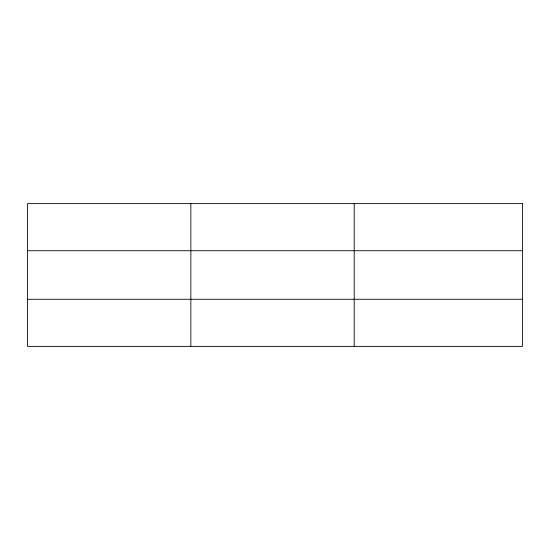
<?xml version="1.0" encoding="UTF-8"?>
<svg xmlns="http://www.w3.org/2000/svg" width="550" height="550" viewBox="0 0 550 550"><rect width="100%" height="100%" fill="white"/><g stroke="black" fill="none" stroke-linecap="round" stroke-linejoin="round"><path stroke-width="0.82" d="M190.85 203.617L190.85 346.383M354.2 203.617L354.2 346.383M27.5 250.731L522.5 250.731M27.5 299.269L522.5 299.269M522.5 203.617L522.5 346.383L27.5 346.383L27.5 203.617L522.5 203.617"/></g></svg>
